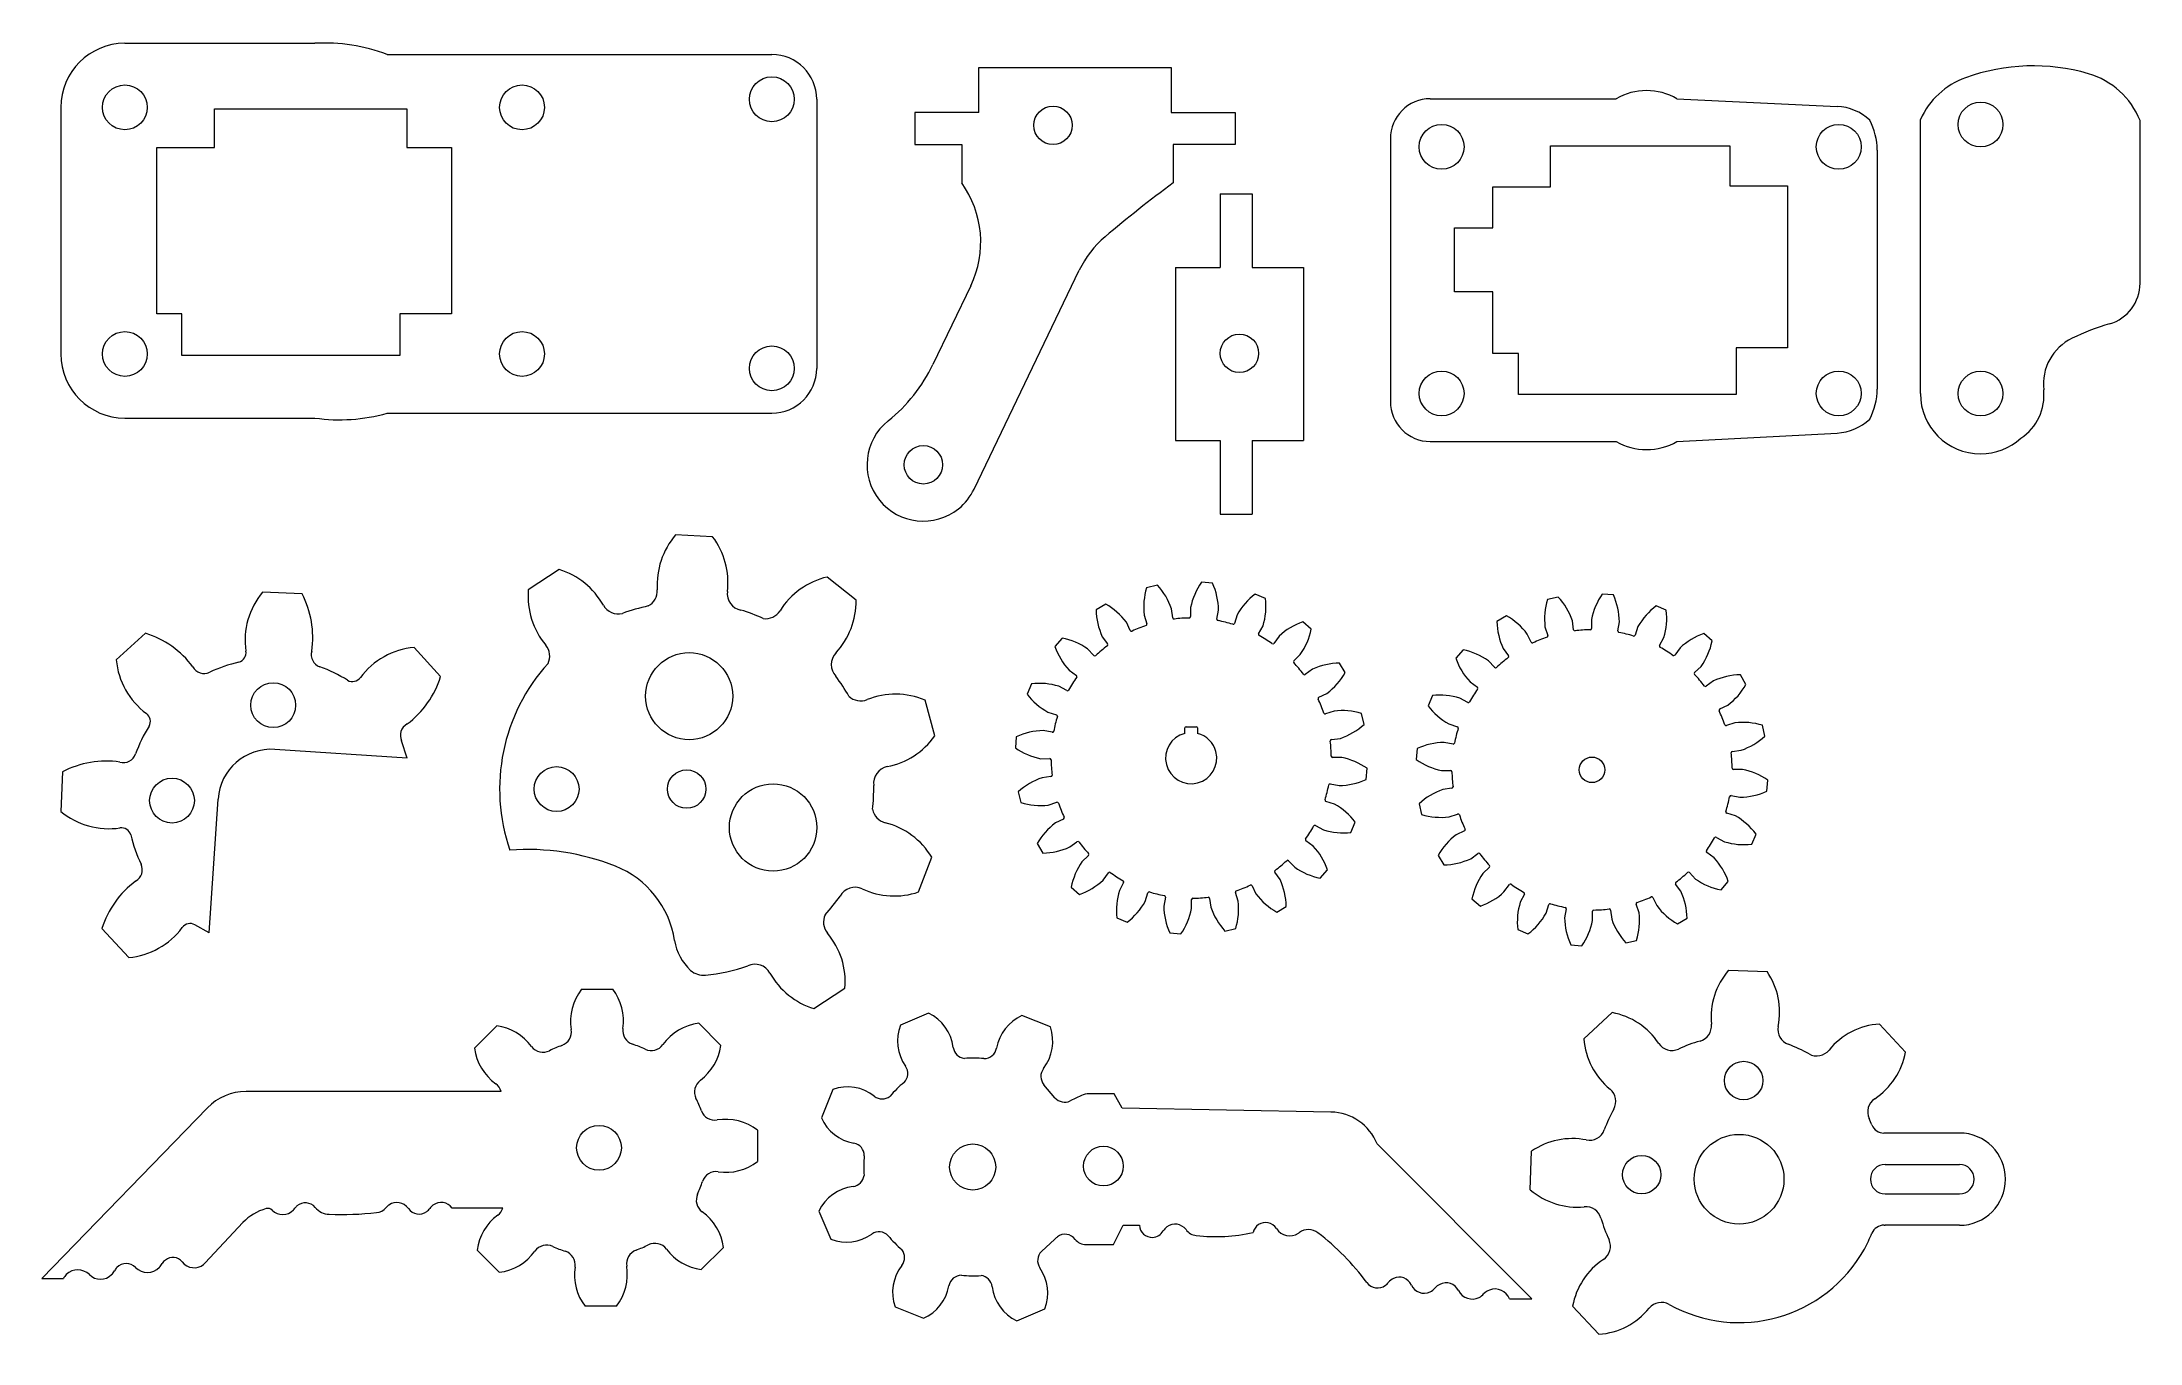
# Model space of a CAD drawing. Header units: inches. Extents: x 0.3 to 16.7, y 13.5 to 23.6.
import ezdxf

# ---------------------------------------------------------------- set-up
doc = ezdxf.new("R2010")
doc.units = ezdxf.units.IN
doc.header["$MEASUREMENT"] = 0
doc.layers.add('Layer 1', color=7, linetype='Continuous', lineweight=0)

# ---------------------------------------------------------------- blocks, each defined once
blk = doc.blocks.new('Block_1')
at = {"layer": 'Layer 1', "color": 1, "lineweight": 0, "true_color": 0xff0000}
for p, q in [((9.483, 22.46), (9.483, 21.885)), ((9.733, 22.46), (9.733, 21.885)), ((9.133, 21.885), (9.133, 20.535)), ((9.133, 21.885), (9.483, 21.885)), ((9.733, 21.885), (10.133, 21.885)), ((10.133, 21.885), (10.133, 20.535)), ((9.133, 20.535), (9.483, 20.535)), ((9.483, 20.535), (9.483, 19.96)), ((9.733, 20.535), (10.133, 20.535)), ((9.733, 20.535), (9.733, 19.96)), ((9.483, 19.96), (9.733, 19.96))]:
    blk.add_line(p, q, dxfattribs=at)
blk.add_circle((9.633, 21.215), 0.15, dxfattribs=at)
blk = doc.blocks.new('Block_0')
at = {"layer": 'Layer 1', "color": 1, "lineweight": 0, "true_color": 0xff0000}
blk.add_line((9.483, 22.46), (9.733, 22.46), dxfattribs=at)
at = {"layer": 'Layer 1'}
blk.add_blockref('Block_1', (0, 0), dxfattribs=at)
blk = doc.blocks.new('Block_2')
at = {"layer": 'Layer 1', "color": 1, "lineweight": 0, "true_color": 0xff0000}
for p, q in [((11.123, 23.202), (12.573, 23.202)), ((13.048, 23.202), (14.298, 23.143)), ((10.811, 22.89), (10.811, 20.84)), ((12.061, 22.835), (13.461, 22.835)), ((12.061, 22.515), (12.061, 22.835)), ((13.461, 22.835), (13.461, 22.522)), ((14.611, 22.802), (14.611, 20.936)), ((11.611, 22.515), (12.061, 22.515)), ((11.611, 22.195), (11.611, 22.515)), ((13.461, 22.522), (13.911, 22.522)), ((13.911, 22.522), (13.911, 21.257)), ((11.311, 22.195), (11.611, 22.195)), ((11.311, 21.695), (11.311, 22.195)), ((11.611, 21.695), (11.311, 21.695)), ((11.611, 21.215), (11.611, 21.695)), ((11.811, 21.215), (11.611, 21.215)), ((11.811, 20.895), (11.811, 21.215)), ((13.911, 21.257), (13.511, 21.257)), ((13.511, 21.257), (13.511, 20.895)), ((13.511, 20.895), (11.811, 20.895)), ((11.123, 20.527), (12.573, 20.527)), ((13.048, 20.527), (14.298, 20.593))]:
    blk.add_line(p, q, dxfattribs=at)
for centre in [(11.211, 22.827), (14.311, 22.827), (11.211, 20.902), (14.311, 20.902)]:
    blk.add_circle(centre, 0.175, dxfattribs=at)
for points in [[(13.048, 23.202), (12.901, 23.287), (12.72, 23.287), (12.573, 23.202)], [(11.123, 23.202), (10.951, 23.202), (10.811, 23.062), (10.811, 22.89)], [(14.553, 23.035), (14.483, 23.1), (14.393, 23.138), (14.298, 23.143)], [(14.611, 22.802), (14.611, 22.883), (14.591, 22.963), (14.553, 23.035)], [(10.811, 20.84), (10.811, 20.667), (10.951, 20.527), (11.123, 20.527)], [(14.553, 20.702), (14.591, 20.774), (14.611, 20.855), (14.611, 20.936)], [(14.298, 20.593), (14.393, 20.598), (14.484, 20.637), (14.553, 20.702)], [(12.573, 20.527), (12.72, 20.442), (12.901, 20.442), (13.048, 20.527)]]:
    blk.add_open_spline(points, degree=3, dxfattribs=at)
blk = doc.blocks.new('Block_3')
at = {"layer": 'Layer 1', "color": 1, "lineweight": 0, "true_color": 0xff0000}
for p, q in [((7.6, 23.095), (7.6, 23.445)), ((7.6, 23.445), (9.1, 23.445)), ((9.1, 23.445), (9.1, 23.095)), ((7.1, 23.095), (7.1, 22.845)), ((7.6, 23.095), (7.1, 23.095)), ((9.1, 23.095), (9.6, 23.095)), ((9.6, 23.095), (9.6, 22.845)), ((7.1, 22.845), (7.465, 22.845)), ((7.465, 22.845), (7.465, 22.545)), ((9.6, 22.845), (9.115, 22.845)), ((9.115, 22.845), (9.115, 22.545)), ((7.562, 20.155), (8.383, 21.865)), ((7.536, 21.743), (7.241, 21.129))]:
    blk.add_line(p, q, dxfattribs=at)
for centre in [(8.178, 22.995), (7.166, 20.345)]:
    blk.add_circle(centre, 0.15, dxfattribs=at)
for points in [[(7.536, 21.743), (7.661, 22.003), (7.634, 22.311), (7.465, 22.545)], [(9.115, 22.545), (8.934, 22.411), (8.757, 22.27), (8.584, 22.125)], [(8.584, 22.125), (8.499, 22.053), (8.431, 21.965), (8.383, 21.865)], [(6.891, 20.688), (7.039, 20.807), (7.159, 20.958), (7.241, 21.129)]]:
    blk.add_open_spline(points, degree=3, dxfattribs=at)
blk.add_open_spline([(6.891, 20.688), (6.701, 20.536), (6.671, 20.26), (6.823, 20.07), (6.975, 19.881), (7.251, 19.851), (7.441, 20.002), (7.492, 20.044), (7.533, 20.096), (7.562, 20.155)], degree=3, knots=[0, 0, 0, 0, 1, 1, 1, 2, 2, 2, 3, 3, 3, 3], dxfattribs=at)
blk = doc.blocks.new('Block_4')
at = {"layer": 'Layer 1', "color": 1, "lineweight": 0, "true_color": 0xff0000}
for p, q in [((0.933, 23.635), (2.417, 23.635)), ((2.98, 23.548), (5.983, 23.548)), ((0.433, 23.135), (0.433, 21.21)), ((1.633, 22.823), (1.633, 23.123)), ((1.633, 23.123), (3.133, 23.123)), ((3.133, 23.123), (3.133, 22.823)), ((6.333, 23.198), (6.333, 21.098)), ((1.183, 22.823), (1.633, 22.823)), ((1.183, 21.523), (1.183, 22.823)), ((3.133, 22.823), (3.483, 22.823)), ((3.483, 22.823), (3.483, 21.523)), ((1.379, 21.523), (1.183, 21.523)), ((1.379, 21.198), (1.379, 21.523)), ((3.079, 21.523), (3.079, 21.198)), ((3.483, 21.523), (3.079, 21.523)), ((3.079, 21.198), (1.379, 21.198)), ((0.933, 20.71), (2.417, 20.71)), ((2.98, 20.748), (5.983, 20.748))]:
    blk.add_line(p, q, dxfattribs=at)
for centre in [(0.933, 23.135), (4.033, 23.135), (5.983, 23.198), (0.933, 21.21), (4.033, 21.21), (5.983, 21.098)]:
    blk.add_circle(centre, 0.175, dxfattribs=at)
for points in [[(0.933, 23.635), (0.657, 23.635), (0.433, 23.411), (0.433, 23.135)], [(2.98, 23.548), (2.801, 23.616), (2.609, 23.646), (2.417, 23.635)], [(6.333, 23.198), (6.333, 23.391), (6.176, 23.548), (5.983, 23.548)], [(0.433, 21.21), (0.433, 20.934), (0.657, 20.71), (0.933, 20.71)], [(5.983, 20.748), (6.176, 20.748), (6.333, 20.904), (6.333, 21.098)], [(2.417, 20.71), (2.605, 20.683), (2.797, 20.696), (2.98, 20.748)]]:
    blk.add_open_spline(points, degree=3, dxfattribs=at)
blk = doc.blocks.new('Block_5')
at = {"layer": 'Layer 1', "color": 1, "lineweight": 0, "true_color": 0xff0000}
for p, q in [((14.948, 20.901), (14.948, 23.041)), ((16.663, 21.762), (16.663, 23.032))]:
    blk.add_line(p, q, dxfattribs=at)
for centre in [(15.418, 23.001), (15.418, 20.901)]:
    blk.add_circle(centre, 0.175, dxfattribs=at)
for points in [[(16.26, 23.398), (15.945, 23.489), (15.609, 23.478), (15.301, 23.366)], [(15.301, 23.366), (15.144, 23.31), (15.017, 23.192), (14.948, 23.041)], [(16.663, 23.032), (16.592, 23.21), (16.443, 23.344), (16.26, 23.398)], [(16.425, 21.445), (16.566, 21.486), (16.663, 21.615), (16.663, 21.762)], [(16.133, 21.333), (15.981, 21.259), (15.892, 21.098), (15.911, 20.93)], [(16.425, 21.445), (16.325, 21.416), (16.227, 21.378), (16.133, 21.333)], [(15.733, 20.553), (15.858, 20.635), (15.927, 20.781), (15.911, 20.93)]]:
    blk.add_open_spline(points, degree=3, dxfattribs=at)
blk.add_open_spline([(14.948, 20.901), (14.948, 20.641), (15.158, 20.431), (15.418, 20.431), (15.534, 20.431), (15.647, 20.474), (15.733, 20.553)], degree=3, knots=[0, 0, 0, 0, 1, 1, 1, 2, 2, 2, 2], dxfattribs=at)
blk = doc.blocks.new('Block_6')
at = {"layer": 'Layer 1', "color": 1, "lineweight": 0, "true_color": 0xff0000}
for p, q in [((5.521, 19.784), (5.232, 19.798)), ((4.324, 19.527), (4.082, 19.369)), ((6.641, 19.289), (6.415, 19.469)), ((7.255, 18.229), (7.179, 18.508)), ((7.129, 17.011), (7.232, 17.282)), ((6.312, 16.1), (6.554, 16.259))]:
    blk.add_line(p, q, dxfattribs=at)
for centre, radius in [((5.338, 18.539), 0.34), ((4.303, 17.814), 0.175), ((5.318, 17.814), 0.15), ((5.993, 17.514), 0.341)]:
    blk.add_circle(centre, radius, dxfattribs=at)
for points in [[(5.232, 19.798), (5.13, 19.679), (5.079, 19.525), (5.089, 19.369)], [(5.636, 19.357), (5.654, 19.509), (5.613, 19.662), (5.521, 19.784)], [(4.668, 19.249), (4.593, 19.382), (4.47, 19.482), (4.324, 19.527)], [(4.082, 19.369), (4.069, 19.213), (4.118, 19.058), (4.219, 18.937)], [(5.019, 19.243), (5.065, 19.268), (5.093, 19.317), (5.089, 19.369)], [(5.636, 19.357), (5.627, 19.288), (5.674, 19.224), (5.742, 19.211)], [(6.415, 19.469), (6.263, 19.434), (6.13, 19.339), (6.047, 19.206)], [(4.668, 19.249), (4.697, 19.196), (4.758, 19.17), (4.817, 19.185)], [(5.019, 19.243), (4.951, 19.228), (4.883, 19.209), (4.817, 19.185)], [(5.916, 19.145), (5.86, 19.171), (5.801, 19.193), (5.742, 19.211)], [(5.916, 19.145), (5.968, 19.138), (6.019, 19.162), (6.047, 19.206)], [(6.482, 18.876), (6.586, 18.988), (6.643, 19.136), (6.641, 19.289)], [(4.236, 18.794), (4.259, 18.841), (4.252, 18.897), (4.219, 18.937)], [(6.482, 18.876), (6.435, 18.825), (6.435, 18.746), (6.482, 18.695)], [(4.236, 18.794), (3.879, 18.4), (3.764, 17.841), (3.938, 17.338)], [(6.585, 18.539), (6.554, 18.593), (6.52, 18.645), (6.482, 18.695)], [(6.585, 18.539), (6.623, 18.503), (6.678, 18.493), (6.727, 18.512)], [(7.179, 18.508), (7.034, 18.569), (6.872, 18.57), (6.727, 18.512)], [(6.884, 17.989), (7.034, 18.018), (7.167, 18.104), (7.255, 18.229)], [(6.884, 17.989), (6.816, 17.975), (6.77, 17.911), (6.778, 17.842)], [(6.77, 17.656), (6.776, 17.718), (6.779, 17.78), (6.778, 17.842)], [(6.77, 17.656), (6.779, 17.605), (6.817, 17.564), (6.868, 17.551)], [(7.232, 17.282), (7.151, 17.416), (7.02, 17.513), (6.868, 17.551)], [(4.762, 17.212), (4.5, 17.315), (4.219, 17.358), (3.938, 17.338)], [(5.224, 16.632), (5.185, 16.894), (5.008, 17.115), (4.762, 17.212)], [(6.688, 17.035), (6.625, 17.064), (6.55, 17.04), (6.516, 16.979)], [(6.688, 17.035), (6.827, 16.971), (6.985, 16.962), (7.129, 17.011)], [(6.4, 16.833), (6.442, 16.879), (6.48, 16.928), (6.516, 16.979)], [(6.4, 16.833), (6.377, 16.786), (6.384, 16.73), (6.417, 16.69)], [(5.224, 16.632), (5.238, 16.543), (5.282, 16.46), (5.349, 16.399)], [(6.554, 16.259), (6.567, 16.415), (6.518, 16.57), (6.417, 16.69)], [(5.349, 16.399), (5.381, 16.371), (5.423, 16.357), (5.465, 16.361)], [(5.465, 16.361), (5.578, 16.373), (5.689, 16.397), (5.796, 16.434)], [(5.968, 16.378), (5.935, 16.439), (5.86, 16.464), (5.796, 16.434)], [(5.968, 16.378), (6.043, 16.245), (6.166, 16.145), (6.312, 16.1)]]:
    blk.add_open_spline(points, degree=3, dxfattribs=at)
blk = doc.blocks.new('Block_7')
at = {"layer": 'Layer 1', "color": 1, "lineweight": 0, "true_color": 0xff0000}
for p, q in [((7.207, 16.065), (6.987, 15.971)), ((8.157, 15.957), (7.935, 16.046)), ((6.458, 15.47), (6.37, 15.248)), ((8.193, 15.405), (8.107, 15.506)), ((8.4, 15.422), (8.312, 15.38)), ((8.655, 15.435), (8.459, 15.435)), ((8.717, 15.323), (8.655, 15.435)), ((10.347, 15.293), (8.717, 15.323)), ((11.916, 13.834), (10.708, 15.044)), ((6.35, 14.52), (6.444, 14.3)), ((8.087, 14.204), (8.193, 14.3)), ((8.435, 14.258), (8.649, 14.258)), ((8.649, 14.258), (8.726, 14.41)), ((8.726, 14.41), (8.852, 14.41)), ((6.945, 13.772), (7.167, 13.683)), ((7.895, 13.663), (8.115, 13.758)), ((11.741, 13.834), (11.916, 13.834))]:
    blk.add_line(p, q, dxfattribs=at)
for centre, radius in [((7.551, 14.864), 0.18), ((8.571, 14.871), 0.155)]:
    blk.add_circle(centre, radius, dxfattribs=at)
for points in [[(7.399, 15.798), (7.384, 15.914), (7.312, 16.015), (7.207, 16.065)], [(6.987, 15.971), (6.947, 15.865), (6.961, 15.745), (7.026, 15.652)], [(7.935, 16.046), (7.831, 15.999), (7.757, 15.904), (7.737, 15.792)], [(8.104, 15.632), (8.175, 15.725), (8.195, 15.847), (8.157, 15.957)], [(7.399, 15.798), (7.405, 15.753), (7.44, 15.718), (7.486, 15.712)], [(7.639, 15.71), (7.687, 15.71), (7.729, 15.745), (7.737, 15.792)], [(7.015, 15.524), (7.049, 15.558), (7.054, 15.612), (7.026, 15.652)], [(7.639, 15.71), (7.588, 15.715), (7.537, 15.716), (7.486, 15.712)], [(8.104, 15.632), (8.075, 15.595), (8.076, 15.542), (8.107, 15.506)], [(6.783, 15.417), (6.691, 15.489), (6.569, 15.509), (6.458, 15.47)], [(6.783, 15.417), (6.819, 15.389), (6.869, 15.389), (6.906, 15.417)], [(7.015, 15.524), (6.975, 15.492), (6.939, 15.456), (6.906, 15.417)], [(8.193, 15.405), (8.222, 15.371), (8.271, 15.36), (8.312, 15.38)], [(8.459, 15.435), (8.439, 15.435), (8.418, 15.43), (8.4, 15.422)], [(6.37, 15.248), (6.416, 15.144), (6.511, 15.07), (6.623, 15.05)], [(10.708, 15.044), (10.649, 15.192), (10.507, 15.29), (10.347, 15.293)], [(6.705, 14.952), (6.705, 15), (6.671, 15.042), (6.623, 15.05)], [(6.705, 14.952), (6.7, 14.901), (6.7, 14.85), (6.703, 14.799)], [(6.617, 14.712), (6.662, 14.718), (6.698, 14.754), (6.703, 14.799)], [(6.617, 14.712), (6.501, 14.698), (6.401, 14.625), (6.35, 14.52)], [(6.444, 14.3), (6.551, 14.26), (6.67, 14.275), (6.763, 14.34)], [(6.891, 14.328), (6.857, 14.363), (6.803, 14.368), (6.763, 14.34)], [(6.891, 14.328), (6.923, 14.289), (6.959, 14.252), (6.998, 14.219)], [(8.351, 14.299), (8.371, 14.273), (8.402, 14.258), (8.435, 14.258)], [(9.216, 14.375), (9.235, 14.349), (9.264, 14.332), (9.296, 14.329)], [(9.296, 14.329), (9.444, 14.313), (9.594, 14.321), (9.739, 14.352)], [(10.246, 14.351), (10.203, 14.384), (10.144, 14.384), (10.101, 14.352)], [(10.627, 13.962), (10.518, 14.109), (10.39, 14.239), (10.246, 14.351)], [(6.998, 14.096), (6.926, 14.004), (6.907, 13.882), (6.945, 13.772)], [(6.998, 14.096), (7.026, 14.132), (7.026, 14.183), (6.998, 14.219)], [(8.087, 14.204), (8.053, 14.17), (8.048, 14.116), (8.075, 14.077)], [(7.167, 13.683), (7.271, 13.73), (7.345, 13.825), (7.365, 13.936)], [(7.463, 14.019), (7.415, 14.019), (7.373, 13.984), (7.365, 13.936)], [(7.463, 14.019), (7.514, 14.014), (7.565, 14.013), (7.616, 14.017)], [(7.703, 13.93), (7.697, 13.975), (7.661, 14.011), (7.616, 14.017)], [(7.703, 13.93), (7.718, 13.814), (7.79, 13.714), (7.895, 13.663)], [(8.115, 13.758), (8.155, 13.864), (8.14, 13.983), (8.075, 14.077)]]:
    blk.add_open_spline(points, degree=3, dxfattribs=at)
for points in [[(9.216, 14.375), (9.181, 14.422), (9.114, 14.432), (9.067, 14.397), (9.055, 14.388), (9.046, 14.377), (9.038, 14.365)], [(9.921, 14.384), (9.891, 14.431), (9.829, 14.444), (9.782, 14.414), (9.76, 14.4), (9.745, 14.378), (9.739, 14.352)], [(8.351, 14.299), (8.318, 14.343), (8.256, 14.352), (8.212, 14.319), (8.205, 14.314), (8.198, 14.307), (8.193, 14.3)], [(8.852, 14.41), (8.854, 14.355), (8.901, 14.312), (8.956, 14.315), (8.99, 14.317), (9.021, 14.335), (9.038, 14.365)], [(9.921, 14.384), (9.958, 14.326), (10.035, 14.31), (10.093, 14.347), (10.096, 14.348), (10.098, 14.35), (10.101, 14.352)], [(10.627, 13.962), (10.662, 13.916), (10.727, 13.906), (10.774, 13.941), (10.782, 13.947), (10.789, 13.954), (10.795, 13.962)], [(10.975, 13.943), (10.951, 13.996), (10.888, 14.019), (10.836, 13.995), (10.82, 13.988), (10.806, 13.976), (10.795, 13.962)], [(10.975, 13.943), (11, 13.888), (11.066, 13.864), (11.121, 13.889), (11.136, 13.896), (11.149, 13.907), (11.16, 13.92)], [(11.343, 13.899), (11.316, 13.954), (11.25, 13.975), (11.196, 13.948), (11.182, 13.941), (11.17, 13.932), (11.16, 13.92)], [(11.741, 13.834), (11.717, 13.896), (11.648, 13.928), (11.586, 13.904), (11.568, 13.898), (11.552, 13.887), (11.539, 13.873)], [(11.343, 13.899), (11.373, 13.84), (11.445, 13.816), (11.505, 13.846), (11.518, 13.853), (11.53, 13.862), (11.539, 13.873)]]:
    blk.add_open_spline(points, degree=3, knots=[0, 0, 0, 0, 1, 1, 1, 2, 2, 2, 2], dxfattribs=at)
blk = doc.blocks.new('Block_8')
at = {"layer": 'Layer 1', "color": 1, "lineweight": 0, "true_color": 0xff0000}
for p, q in [((4.497, 16.251), (4.742, 16.251)), ((3.662, 15.792), (3.836, 15.966)), ((5.412, 15.986), (5.585, 15.812)), ((3.87, 15.454), (1.879, 15.454)), ((1.577, 15.326), (0.286, 13.994)), ((5.871, 15.151), (5.871, 14.906)), ((1.855, 14.43), (1.561, 14.116)), ((3.883, 14.544), (3.488, 14.544)), ((3.856, 14.042), (3.682, 14.216)), ((5.606, 14.236), (5.432, 14.063)), ((0.286, 13.994), (0.453, 13.994)), ((4.771, 13.777), (4.525, 13.777))]:
    blk.add_line(p, q, dxfattribs=at)
blk.add_circle((4.634, 15.014), 0.175, dxfattribs=at)
for points in [[(4.497, 16.251), (4.428, 16.162), (4.399, 16.048), (4.417, 15.937)], [(4.821, 15.946), (4.837, 16.054), (4.808, 16.164), (4.742, 16.251)], [(4.107, 15.805), (4.042, 15.893), (3.944, 15.951), (3.836, 15.966)], [(4.345, 15.813), (4.395, 15.832), (4.426, 15.884), (4.417, 15.937)], [(4.821, 15.946), (4.813, 15.891), (4.845, 15.839), (4.897, 15.822)], [(5.412, 15.986), (5.3, 15.971), (5.199, 15.911), (5.133, 15.82)], [(3.662, 15.792), (3.677, 15.68), (3.737, 15.58), (3.828, 15.514)], [(4.107, 15.805), (4.14, 15.761), (4.2, 15.747), (4.248, 15.772)], [(4.345, 15.813), (4.312, 15.801), (4.28, 15.788), (4.248, 15.772)], [(4.995, 15.784), (4.963, 15.799), (4.93, 15.811), (4.897, 15.822)], [(4.995, 15.784), (5.043, 15.761), (5.102, 15.776), (5.133, 15.82)], [(5.425, 15.541), (5.512, 15.606), (5.57, 15.704), (5.585, 15.812)], [(1.879, 15.454), (1.765, 15.454), (1.656, 15.408), (1.577, 15.326)], [(3.87, 15.454), (3.863, 15.478), (3.848, 15.499), (3.828, 15.514)], [(5.425, 15.541), (5.381, 15.508), (5.367, 15.448), (5.391, 15.399)], [(5.433, 15.303), (5.421, 15.336), (5.407, 15.368), (5.391, 15.399)], [(5.433, 15.303), (5.452, 15.252), (5.503, 15.222), (5.557, 15.231)], [(5.871, 15.151), (5.782, 15.22), (5.668, 15.249), (5.557, 15.231)], [(5.565, 14.827), (5.674, 14.811), (5.784, 14.84), (5.871, 14.906)], [(5.404, 14.653), (5.418, 14.685), (5.431, 14.718), (5.442, 14.751)], [(5.565, 14.827), (5.511, 14.835), (5.459, 14.803), (5.442, 14.751)], [(5.404, 14.653), (5.381, 14.604), (5.396, 14.546), (5.44, 14.515)], [(2.035, 14.539), (1.966, 14.52), (1.904, 14.482), (1.855, 14.43)], [(2.083, 14.527), (2.071, 14.539), (2.052, 14.544), (2.035, 14.539)], [(2.419, 14.548), (2.446, 14.516), (2.486, 14.497), (2.528, 14.495)], [(2.528, 14.495), (2.651, 14.491), (2.775, 14.495), (2.898, 14.508)], [(2.898, 14.508), (2.927, 14.511), (2.954, 14.525), (2.973, 14.548)], [(3.843, 14.488), (3.755, 14.422), (3.697, 14.324), (3.682, 14.216)], [(3.843, 14.488), (3.862, 14.502), (3.876, 14.521), (3.883, 14.544)], [(5.606, 14.236), (5.591, 14.348), (5.531, 14.449), (5.44, 14.515)], [(4.273, 14.244), (4.224, 14.267), (4.166, 14.252), (4.134, 14.208)], [(4.923, 14.215), (4.956, 14.227), (4.988, 14.241), (5.019, 14.256)], [(5.16, 14.223), (5.128, 14.267), (5.068, 14.281), (5.019, 14.256)], [(3.856, 14.042), (3.968, 14.057), (4.068, 14.117), (4.134, 14.208)], [(4.273, 14.244), (4.305, 14.23), (4.337, 14.217), (4.371, 14.206)], [(4.447, 14.083), (4.455, 14.137), (4.423, 14.189), (4.371, 14.206)], [(4.771, 13.777), (4.84, 13.866), (4.868, 13.98), (4.85, 14.091)], [(4.923, 14.215), (4.872, 14.196), (4.842, 14.144), (4.85, 14.091)], [(5.16, 14.223), (5.226, 14.135), (5.324, 14.078), (5.432, 14.063)], [(4.447, 14.083), (4.431, 13.974), (4.459, 13.864), (4.525, 13.777)]]:
    blk.add_open_spline(points, degree=3, dxfattribs=at)
for points in [[(2.419, 14.548), (2.383, 14.591), (2.319, 14.596), (2.276, 14.56), (2.27, 14.554), (2.264, 14.548), (2.26, 14.542)], [(3.146, 14.54), (3.111, 14.59), (3.043, 14.602), (2.994, 14.567), (2.986, 14.561), (2.979, 14.555), (2.973, 14.548)], [(3.488, 14.544), (3.453, 14.591), (3.386, 14.601), (3.338, 14.566), (3.329, 14.559), (3.321, 14.551), (3.314, 14.541)], [(2.083, 14.527), (2.129, 14.481), (2.204, 14.482), (2.249, 14.529), (2.253, 14.533), (2.256, 14.537), (2.26, 14.542)], [(3.146, 14.54), (3.178, 14.494), (3.242, 14.483), (3.289, 14.516), (3.299, 14.523), (3.307, 14.531), (3.314, 14.541)], [(1.016, 14.08), (0.976, 14.12), (0.911, 14.12), (0.871, 14.08), (0.864, 14.072), (0.857, 14.064), (0.853, 14.054)], [(1.016, 14.08), (1.068, 14.029), (1.151, 14.029), (1.203, 14.081), (1.211, 14.089), (1.219, 14.099), (1.225, 14.11)], [(1.38, 14.123), (1.348, 14.164), (1.289, 14.171), (1.249, 14.138), (1.239, 14.131), (1.231, 14.121), (1.225, 14.11)], [(1.38, 14.123), (1.421, 14.071), (1.497, 14.063), (1.548, 14.104), (1.553, 14.107), (1.557, 14.112), (1.561, 14.116)], [(0.656, 14.024), (0.606, 14.074), (0.526, 14.074), (0.476, 14.025), (0.467, 14.016), (0.459, 14.005), (0.453, 13.994)], [(0.656, 14.024), (0.704, 13.976), (0.782, 13.976), (0.83, 14.024), (0.839, 14.033), (0.847, 14.043), (0.853, 14.054)]]:
    blk.add_open_spline(points, degree=3, knots=[0, 0, 0, 0, 1, 1, 1, 2, 2, 2, 2], dxfattribs=at)
blk = doc.blocks.new('Block_9')
at = {"layer": 'Layer 1', "color": 1, "lineweight": 0, "true_color": 0xff0000}
for p, q in [((2.316, 19.339), (2.008, 19.352)), ((1.094, 19.031), (0.866, 18.822)), ((3.398, 18.692), (3.19, 18.919)), ((3.136, 18.056), (3.093, 18.19)), ((3.136, 18.056), (2.104, 18.124)), ((0.447, 17.949), (0.433, 17.64)), ((1.592, 16.693), (1.661, 17.736)), ((0.754, 16.726), (0.963, 16.499)), ((1.592, 16.693), (1.48, 16.755))]:
    blk.add_line(p, q, dxfattribs=at)
for centre in [(2.091, 18.469), (1.301, 17.724)]:
    blk.add_circle(centre, 0.175, dxfattribs=at)
for points in [[(2.008, 19.352), (1.901, 19.224), (1.854, 19.056), (1.878, 18.891)], [(2.392, 18.891), (2.414, 19.045), (2.388, 19.201), (2.316, 19.339)], [(1.464, 18.768), (1.371, 18.893), (1.241, 18.984), (1.094, 19.031)], [(1.823, 18.805), (1.86, 18.816), (1.884, 18.852), (1.878, 18.891)], [(2.392, 18.891), (2.377, 18.84), (2.405, 18.786), (2.455, 18.768)], [(3.19, 18.919), (3.023, 18.904), (2.872, 18.819), (2.772, 18.685)], [(0.866, 18.822), (0.881, 18.656), (0.967, 18.504), (1.101, 18.404)], [(1.464, 18.768), (1.489, 18.722), (1.547, 18.703), (1.595, 18.726)], [(1.823, 18.805), (1.744, 18.787), (1.668, 18.76), (1.595, 18.726)], [(2.672, 18.663), (2.604, 18.706), (2.531, 18.741), (2.455, 18.768)], [(2.672, 18.663), (2.706, 18.644), (2.749, 18.654), (2.772, 18.685)], [(3.136, 18.322), (3.26, 18.414), (3.352, 18.544), (3.398, 18.692)], [(1.122, 18.305), (1.141, 18.339), (1.132, 18.381), (1.101, 18.404)], [(1.122, 18.305), (1.079, 18.237), (1.044, 18.164), (1.017, 18.088)], [(3.136, 18.322), (3.089, 18.296), (3.07, 18.238), (3.093, 18.19)], [(0.894, 18.025), (0.74, 18.047), (0.584, 18.02), (0.447, 17.949)], [(0.894, 18.025), (0.945, 18.01), (0.999, 18.037), (1.017, 18.088)], [(2.104, 18.124), (1.874, 18.139), (1.676, 17.966), (1.661, 17.736)], [(0.433, 17.64), (0.562, 17.534), (0.729, 17.487), (0.895, 17.511)], [(0.98, 17.456), (0.969, 17.493), (0.933, 17.516), (0.895, 17.511)], [(0.98, 17.456), (0.998, 17.377), (1.025, 17.301), (1.059, 17.228)], [(1.017, 17.096), (1.064, 17.122), (1.082, 17.179), (1.059, 17.228)], [(1.017, 17.096), (0.893, 17.003), (0.801, 16.874), (0.754, 16.726)], [(0.963, 16.499), (1.129, 16.514), (1.281, 16.599), (1.381, 16.733)], [(1.48, 16.755), (1.446, 16.773), (1.404, 16.764), (1.381, 16.733)]]:
    blk.add_open_spline(points, degree=3, dxfattribs=at)

msp = doc.modelspace()

# ---------------------------------------------------------------- linework, layer by layer
at = {"layer": 'Layer 1', "color": 1, "lineweight": 0, "true_color": 0xff0000}
for p, q in [((8.993, 19.405), (8.908, 19.386)), ((9.423, 19.421), (9.336, 19.428)), ((9.836, 19.302), (9.756, 19.336)), ((12.552, 19.329), (12.465, 19.336)), ((8.589, 19.258), (8.514, 19.213)), ((8.889, 19.172), (8.911, 19.105)), ((9.112, 19.15), (9.103, 19.22)), ((9.252, 19.23), (9.252, 19.16)), ((9.457, 19.141), (9.47, 19.211)), ((9.615, 19.174), (9.594, 19.107)), ((11.718, 19.166), (11.643, 19.121)), ((12.122, 19.313), (12.037, 19.294)), ((12.965, 19.21), (12.886, 19.244)), ((8.562, 19.003), (8.604, 18.947)), ((8.781, 19.052), (8.751, 19.116)), ((9.783, 19.026), (9.817, 19.088)), ((9.943, 19.008), (9.902, 18.951)), ((10.193, 19.062), (10.128, 19.119)), ((11.91, 18.96), (11.88, 19.024)), ((12.018, 19.08), (12.04, 19.013)), ((12.241, 19.058), (12.232, 19.128)), ((12.381, 19.138), (12.381, 19.068)), ((12.587, 19.049), (12.599, 19.119)), ((12.744, 19.082), (12.723, 19.015)), ((13.322, 18.97), (13.257, 19.027)), ((8.25, 18.993), (8.193, 18.927)), ((8.496, 18.857), (8.448, 18.908)), ((10.057, 18.816), (10.108, 18.864)), ((11.379, 18.901), (11.322, 18.835)), ((11.691, 18.911), (11.733, 18.855)), ((12.912, 18.934), (12.946, 18.996)), ((13.072, 18.916), (13.031, 18.859)), ((8.303, 18.743), (8.361, 18.701)), ((10.204, 18.75), (10.147, 18.708)), ((10.458, 18.723), (10.414, 18.798)), ((11.625, 18.765), (11.577, 18.816)), ((13.186, 18.724), (13.237, 18.772)), ((13.587, 18.631), (13.543, 18.706)), ((8.01, 18.636), (7.975, 18.556)), ((8.286, 18.583), (8.224, 18.616)), ((10.253, 18.531), (10.316, 18.561)), ((11.139, 18.544), (11.105, 18.464)), ((11.415, 18.491), (11.353, 18.524)), ((11.433, 18.651), (11.49, 18.609)), ((13.333, 18.658), (13.276, 18.616)), ((8.138, 18.415), (8.205, 18.393)), ((10.372, 18.423), (10.305, 18.401)), ((10.606, 18.319), (10.586, 18.404)), ((13.382, 18.439), (13.445, 18.469)), ((7.891, 18.222), (7.884, 18.136)), ((8.171, 18.257), (8.101, 18.27)), ((9.206, 18.249), (9.206, 18.291)), ((9.216, 18.301), (9.296, 18.301)), ((9.306, 18.291), (9.306, 18.249)), ((10.351, 18.2), (10.421, 18.209)), ((11.267, 18.323), (11.334, 18.301)), ((13.501, 18.331), (13.434, 18.309)), ((13.735, 18.227), (13.716, 18.312)), ((8.082, 18.051), (8.152, 18.052)), ((10.431, 18.06), (10.36, 18.06)), ((11.02, 18.13), (11.013, 18.044)), ((11.3, 18.165), (11.23, 18.178)), ((13.48, 18.108), (13.55, 18.117)), ((8.162, 17.912), (8.092, 17.902)), ((10.342, 17.854), (10.411, 17.842)), ((10.621, 17.889), (10.629, 17.976)), ((11.211, 17.959), (11.281, 17.96)), ((13.56, 17.968), (13.489, 17.968)), ((13.75, 17.797), (13.758, 17.884)), ((7.907, 17.792), (7.926, 17.708)), ((8.14, 17.689), (8.207, 17.711)), ((10.375, 17.697), (10.308, 17.718)), ((11.036, 17.7), (11.055, 17.616)), ((11.291, 17.82), (11.221, 17.81)), ((13.471, 17.763), (13.54, 17.75)), ((8.26, 17.58), (8.196, 17.55)), ((10.227, 17.529), (10.288, 17.495)), ((10.503, 17.476), (10.537, 17.555)), ((11.27, 17.597), (11.336, 17.619)), ((13.504, 17.605), (13.437, 17.626)), ((8.054, 17.388), (8.099, 17.314)), ((8.308, 17.362), (8.365, 17.403)), ((10.209, 17.369), (10.152, 17.41)), ((11.389, 17.488), (11.325, 17.458)), ((13.356, 17.437), (13.418, 17.403)), ((13.632, 17.384), (13.666, 17.463)), ((8.455, 17.296), (8.404, 17.247)), ((10.016, 17.255), (10.065, 17.204)), ((11.183, 17.296), (11.228, 17.222)), ((11.438, 17.27), (11.494, 17.311)), ((11.584, 17.204), (11.533, 17.155)), ((13.338, 17.277), (13.281, 17.318)), ((8.319, 17.049), (8.385, 16.992)), ((8.569, 17.103), (8.61, 17.16)), ((8.729, 17.085), (8.696, 17.023)), ((9.732, 17.059), (9.762, 16.996)), ((9.95, 17.108), (9.908, 17.165)), ((10.263, 17.119), (10.32, 17.184)), ((11.698, 17.011), (11.74, 17.068)), ((13.079, 17.016), (13.038, 17.073)), ((13.145, 17.163), (13.194, 17.112)), ((13.392, 17.027), (13.449, 17.092)), ((8.897, 16.937), (8.919, 17.004)), ((9.055, 16.97), (9.042, 16.901)), ((9.26, 16.881), (9.26, 16.952)), ((9.4, 16.961), (9.41, 16.891)), ((9.623, 16.94), (9.601, 17.007)), ((9.924, 16.854), (9.998, 16.898)), ((11.448, 16.957), (11.514, 16.9)), ((11.858, 16.993), (11.825, 16.931)), ((12.026, 16.845), (12.048, 16.912)), ((12.184, 16.878), (12.171, 16.809)), ((12.529, 16.869), (12.539, 16.799)), ((12.752, 16.848), (12.73, 16.915)), ((12.861, 16.967), (12.891, 16.904)), ((8.676, 16.809), (8.756, 16.775)), ((9.52, 16.706), (9.604, 16.725)), ((11.805, 16.717), (11.885, 16.683)), ((12.39, 16.789), (12.389, 16.86)), ((13.053, 16.762), (13.127, 16.806)), ((9.09, 16.691), (9.176, 16.683)), ((12.219, 16.599), (12.305, 16.591)), ((12.649, 16.614), (12.733, 16.633)), ((13.451, 16.4), (13.751, 16.389)), ((12.322, 15.864), (12.542, 16.069)), ((14.628, 15.98), (14.832, 15.761)), ((15.253, 15.129), (14.663, 15.129)), ((11.903, 14.687), (11.913, 14.987)), ((14.673, 14.884), (15.253, 14.884)), ((14.673, 14.654), (15.253, 14.654)), ((15.253, 14.409), (14.673, 14.409)), ((12.438, 13.559), (12.234, 13.778))]:
    msp.add_line(p, q, dxfattribs=at)
for centre, radius in [((12.385, 17.964), 0.1), ((13.569, 15.539), 0.15), ((13.533, 14.769), 0.35), ((12.773, 14.804), 0.15)]:
    msp.add_circle(centre, radius, dxfattribs=at)
for points in [[(8.908, 19.386), (8.887, 19.317), (8.881, 19.244), (8.889, 19.172)], [(9.103, 19.22), (9.079, 19.289), (9.042, 19.352), (8.993, 19.405)], [(9.336, 19.428), (9.295, 19.369), (9.266, 19.301), (9.252, 19.23)], [(9.47, 19.211), (9.469, 19.283), (9.453, 19.355), (9.423, 19.421)], [(9.756, 19.336), (9.699, 19.293), (9.651, 19.237), (9.615, 19.174)], [(12.465, 19.336), (12.424, 19.277), (12.395, 19.209), (12.381, 19.138)], [(12.599, 19.119), (12.598, 19.191), (12.582, 19.263), (12.552, 19.329)], [(8.514, 19.213), (8.516, 19.141), (8.532, 19.069), (8.562, 19.003)], [(8.751, 19.116), (8.707, 19.174), (8.652, 19.222), (8.589, 19.258)], [(9.817, 19.088), (9.838, 19.157), (9.845, 19.23), (9.836, 19.302)], [(11.88, 19.024), (11.836, 19.082), (11.781, 19.13), (11.718, 19.166)], [(12.037, 19.294), (12.016, 19.225), (12.01, 19.152), (12.018, 19.08)], [(12.232, 19.128), (12.208, 19.197), (12.171, 19.26), (12.122, 19.313)], [(12.886, 19.244), (12.828, 19.201), (12.78, 19.145), (12.744, 19.082)], [(12.946, 18.996), (12.967, 19.065), (12.974, 19.138), (12.965, 19.21)], [(8.781, 19.052), (8.783, 19.047), (8.789, 19.045), (8.795, 19.047)], [(8.905, 19.091), (8.867, 19.079), (8.83, 19.064), (8.795, 19.047)], [(8.905, 19.091), (8.91, 19.093), (8.913, 19.099), (8.911, 19.105)], [(9.112, 19.15), (9.113, 19.145), (9.118, 19.141), (9.124, 19.141)], [(9.242, 19.149), (9.202, 19.149), (9.163, 19.146), (9.124, 19.141)], [(9.242, 19.149), (9.248, 19.149), (9.252, 19.154), (9.252, 19.16)], [(9.457, 19.141), (9.456, 19.136), (9.46, 19.13), (9.466, 19.129)], [(9.581, 19.1), (9.543, 19.112), (9.504, 19.122), (9.466, 19.129)], [(9.581, 19.1), (9.586, 19.099), (9.592, 19.102), (9.594, 19.107)], [(9.783, 19.026), (9.78, 19.021), (9.782, 19.015), (9.787, 19.012)], [(9.887, 18.949), (9.855, 18.972), (9.822, 18.993), (9.787, 19.012)], [(10.128, 19.119), (10.059, 19.095), (9.996, 19.058), (9.943, 19.008)], [(10.108, 18.864), (10.15, 18.924), (10.179, 18.991), (10.193, 19.062)], [(11.643, 19.121), (11.645, 19.049), (11.661, 18.977), (11.691, 18.911)], [(12.034, 18.999), (11.996, 18.987), (11.96, 18.972), (11.924, 18.955)], [(12.034, 18.999), (12.039, 19.001), (12.042, 19.007), (12.04, 19.013)], [(12.241, 19.058), (12.242, 19.053), (12.247, 19.049), (12.253, 19.049)], [(12.371, 19.057), (12.331, 19.057), (12.292, 19.054), (12.253, 19.049)], [(12.371, 19.057), (12.377, 19.057), (12.381, 19.062), (12.381, 19.068)], [(12.587, 19.049), (12.585, 19.044), (12.589, 19.038), (12.595, 19.037)], [(12.71, 19.008), (12.672, 19.02), (12.634, 19.03), (12.595, 19.037)], [(12.71, 19.008), (12.715, 19.007), (12.721, 19.01), (12.723, 19.015)], [(13.257, 19.027), (13.188, 19.003), (13.126, 18.966), (13.072, 18.916)], [(8.193, 18.927), (8.217, 18.859), (8.254, 18.796), (8.303, 18.743)], [(8.448, 18.908), (8.388, 18.949), (8.321, 18.978), (8.25, 18.993)], [(8.496, 18.857), (8.5, 18.852), (8.507, 18.852), (8.511, 18.856)], [(8.602, 18.932), (8.57, 18.908), (8.54, 18.883), (8.511, 18.856)], [(8.602, 18.932), (8.606, 18.936), (8.607, 18.942), (8.604, 18.947)], [(9.887, 18.949), (9.892, 18.946), (9.899, 18.947), (9.902, 18.951)], [(11.322, 18.835), (11.346, 18.767), (11.383, 18.704), (11.433, 18.651)], [(11.577, 18.816), (11.517, 18.857), (11.45, 18.886), (11.379, 18.901)], [(11.731, 18.84), (11.699, 18.816), (11.669, 18.791), (11.64, 18.764)], [(11.731, 18.84), (11.735, 18.844), (11.736, 18.85), (11.733, 18.855)], [(11.91, 18.96), (11.912, 18.955), (11.919, 18.953), (11.924, 18.955)], [(12.912, 18.934), (12.909, 18.929), (12.911, 18.923), (12.916, 18.92)], [(13.017, 18.857), (12.984, 18.88), (12.951, 18.901), (12.916, 18.92)], [(13.017, 18.857), (13.021, 18.854), (13.028, 18.855), (13.031, 18.859)], [(13.237, 18.772), (13.279, 18.832), (13.308, 18.899), (13.322, 18.97)], [(8.363, 18.687), (8.34, 18.655), (8.319, 18.621), (8.3, 18.587)], [(8.363, 18.687), (8.366, 18.692), (8.365, 18.698), (8.361, 18.701)], [(10.057, 18.816), (10.053, 18.812), (10.053, 18.805), (10.057, 18.801)], [(10.133, 18.71), (10.109, 18.742), (10.084, 18.772), (10.057, 18.801)], [(10.133, 18.71), (10.136, 18.706), (10.142, 18.705), (10.147, 18.708)], [(10.414, 18.798), (10.341, 18.796), (10.27, 18.78), (10.204, 18.75)], [(10.316, 18.561), (10.374, 18.605), (10.423, 18.66), (10.458, 18.723)], [(11.625, 18.765), (11.629, 18.76), (11.636, 18.76), (11.64, 18.764)], [(13.186, 18.724), (13.182, 18.72), (13.182, 18.713), (13.186, 18.709)], [(13.262, 18.618), (13.238, 18.65), (13.213, 18.68), (13.186, 18.709)], [(13.543, 18.706), (13.47, 18.704), (13.399, 18.688), (13.333, 18.658)], [(7.975, 18.556), (8.019, 18.498), (8.075, 18.45), (8.138, 18.415)], [(8.224, 18.616), (8.155, 18.637), (8.082, 18.644), (8.01, 18.636)], [(8.286, 18.583), (8.291, 18.58), (8.297, 18.582), (8.3, 18.587)], [(10.253, 18.531), (10.248, 18.529), (10.245, 18.522), (10.248, 18.517)], [(10.292, 18.407), (10.279, 18.445), (10.264, 18.481), (10.248, 18.517)], [(11.353, 18.524), (11.284, 18.545), (11.211, 18.552), (11.139, 18.544)], [(11.492, 18.595), (11.469, 18.563), (11.448, 18.529), (11.429, 18.495)], [(11.492, 18.595), (11.495, 18.6), (11.494, 18.606), (11.49, 18.609)], [(13.262, 18.618), (13.265, 18.614), (13.272, 18.613), (13.276, 18.616)], [(13.445, 18.469), (13.503, 18.513), (13.552, 18.568), (13.587, 18.631)], [(8.212, 18.38), (8.2, 18.342), (8.19, 18.304), (8.183, 18.265)], [(8.212, 18.38), (8.213, 18.386), (8.21, 18.391), (8.205, 18.393)], [(10.292, 18.407), (10.294, 18.402), (10.3, 18.399), (10.305, 18.401)], [(10.586, 18.404), (10.517, 18.425), (10.444, 18.431), (10.372, 18.423)], [(11.105, 18.464), (11.148, 18.406), (11.204, 18.358), (11.267, 18.323)], [(11.415, 18.491), (11.42, 18.488), (11.426, 18.49), (11.429, 18.495)], [(13.382, 18.439), (13.377, 18.437), (13.374, 18.43), (13.377, 18.425)], [(13.421, 18.315), (13.408, 18.353), (13.394, 18.389), (13.377, 18.425)], [(8.101, 18.27), (8.029, 18.269), (7.957, 18.252), (7.891, 18.222)], [(8.171, 18.257), (8.176, 18.256), (8.182, 18.26), (8.183, 18.265)], [(9.216, 18.301), (9.211, 18.301), (9.206, 18.296), (9.206, 18.291)], [(9.306, 18.291), (9.306, 18.296), (9.302, 18.301), (9.296, 18.301)], [(10.351, 18.2), (10.345, 18.199), (10.341, 18.194), (10.342, 18.188)], [(10.35, 18.07), (10.349, 18.11), (10.347, 18.149), (10.342, 18.188)], [(10.421, 18.209), (10.489, 18.233), (10.552, 18.27), (10.606, 18.319)], [(11.341, 18.288), (11.329, 18.25), (11.319, 18.212), (11.312, 18.173)], [(11.341, 18.288), (11.342, 18.294), (11.339, 18.299), (11.334, 18.301)], [(13.421, 18.315), (13.423, 18.31), (13.429, 18.307), (13.434, 18.309)], [(13.716, 18.312), (13.646, 18.333), (13.573, 18.339), (13.501, 18.331)], [(13.55, 18.117), (13.618, 18.141), (13.681, 18.178), (13.735, 18.227)], [(7.884, 18.136), (7.943, 18.094), (8.01, 18.066), (8.082, 18.051)], [(8.163, 18.041), (8.162, 18.047), (8.158, 18.052), (8.152, 18.052)], [(8.163, 18.041), (8.163, 18.002), (8.166, 17.962), (8.171, 17.923)], [(10.35, 18.07), (10.35, 18.064), (10.355, 18.06), (10.36, 18.06)], [(10.629, 17.976), (10.569, 18.017), (10.502, 18.046), (10.431, 18.06)], [(11.013, 18.044), (11.072, 18.002), (11.14, 17.974), (11.211, 17.959)], [(11.23, 18.178), (11.158, 18.177), (11.086, 18.16), (11.02, 18.13)], [(11.3, 18.165), (11.305, 18.164), (11.311, 18.168), (11.312, 18.173)], [(13.48, 18.108), (13.474, 18.107), (13.47, 18.102), (13.471, 18.096)], [(13.479, 17.978), (13.478, 18.018), (13.476, 18.057), (13.471, 18.096)], [(8.092, 17.902), (8.023, 17.879), (7.96, 17.841), (7.907, 17.792)], [(8.162, 17.912), (8.167, 17.912), (8.171, 17.918), (8.171, 17.923)], [(10.342, 17.854), (10.336, 17.856), (10.331, 17.852), (10.33, 17.846)], [(10.411, 17.842), (10.484, 17.843), (10.555, 17.859), (10.621, 17.889)], [(11.292, 17.949), (11.292, 17.955), (11.287, 17.96), (11.281, 17.96)], [(11.292, 17.949), (11.292, 17.91), (11.295, 17.87), (11.3, 17.831)], [(13.479, 17.978), (13.479, 17.972), (13.484, 17.968), (13.489, 17.968)], [(13.758, 17.884), (13.698, 17.925), (13.631, 17.954), (13.56, 17.968)], [(7.926, 17.708), (7.995, 17.687), (8.068, 17.68), (8.14, 17.689)], [(8.22, 17.704), (8.219, 17.71), (8.213, 17.712), (8.207, 17.711)], [(8.22, 17.704), (8.233, 17.667), (8.248, 17.63), (8.265, 17.594)], [(10.301, 17.731), (10.299, 17.726), (10.302, 17.72), (10.308, 17.718)], [(10.301, 17.731), (10.312, 17.769), (10.322, 17.807), (10.33, 17.846)], [(10.537, 17.555), (10.493, 17.613), (10.438, 17.661), (10.375, 17.697)], [(11.221, 17.81), (11.152, 17.787), (11.089, 17.749), (11.036, 17.7)], [(11.291, 17.82), (11.296, 17.82), (11.3, 17.826), (11.3, 17.831)], [(13.43, 17.639), (13.442, 17.677), (13.451, 17.715), (13.459, 17.754)], [(13.471, 17.763), (13.465, 17.764), (13.46, 17.76), (13.459, 17.754)], [(13.54, 17.75), (13.613, 17.751), (13.684, 17.767), (13.75, 17.797)], [(8.196, 17.55), (8.138, 17.506), (8.09, 17.451), (8.054, 17.388)], [(8.26, 17.58), (8.265, 17.583), (8.267, 17.589), (8.265, 17.594)], [(10.149, 17.424), (10.172, 17.457), (10.193, 17.49), (10.212, 17.525)], [(10.227, 17.529), (10.221, 17.532), (10.215, 17.53), (10.212, 17.525)], [(11.055, 17.616), (11.124, 17.595), (11.197, 17.588), (11.27, 17.597)], [(11.35, 17.612), (11.348, 17.618), (11.342, 17.62), (11.336, 17.619)], [(11.35, 17.612), (11.362, 17.575), (11.377, 17.538), (11.394, 17.502)], [(13.43, 17.639), (13.428, 17.634), (13.431, 17.628), (13.437, 17.626)], [(13.666, 17.463), (13.622, 17.521), (13.567, 17.569), (13.504, 17.605)], [(8.099, 17.314), (8.171, 17.315), (8.243, 17.332), (8.308, 17.362)], [(8.38, 17.401), (8.376, 17.406), (8.37, 17.407), (8.365, 17.403)], [(8.38, 17.401), (8.403, 17.37), (8.429, 17.339), (8.456, 17.31)], [(10.149, 17.424), (10.146, 17.42), (10.147, 17.413), (10.152, 17.41)], [(10.32, 17.184), (10.296, 17.253), (10.258, 17.315), (10.209, 17.369)], [(10.288, 17.495), (10.358, 17.474), (10.431, 17.467), (10.503, 17.476)], [(11.325, 17.458), (11.267, 17.414), (11.219, 17.359), (11.183, 17.296)], [(11.389, 17.488), (11.394, 17.491), (11.396, 17.497), (11.394, 17.502)], [(13.278, 17.332), (13.301, 17.365), (13.322, 17.398), (13.342, 17.433)], [(13.356, 17.437), (13.351, 17.44), (13.344, 17.438), (13.342, 17.433)], [(13.418, 17.403), (13.487, 17.382), (13.56, 17.375), (13.632, 17.384)], [(8.404, 17.247), (8.363, 17.188), (8.334, 17.12), (8.319, 17.049)], [(8.455, 17.296), (8.459, 17.3), (8.46, 17.306), (8.456, 17.31)], [(9.911, 17.179), (9.942, 17.203), (9.973, 17.228), (10.002, 17.255)], [(10.016, 17.255), (10.012, 17.259), (10.006, 17.259), (10.002, 17.255)], [(10.065, 17.204), (10.124, 17.162), (10.191, 17.133), (10.263, 17.119)], [(11.228, 17.222), (11.3, 17.223), (11.372, 17.24), (11.438, 17.27)], [(11.509, 17.309), (11.505, 17.314), (11.499, 17.315), (11.494, 17.311)], [(11.509, 17.309), (11.533, 17.278), (11.558, 17.247), (11.585, 17.218)], [(11.584, 17.204), (11.589, 17.208), (11.589, 17.214), (11.585, 17.218)], [(13.278, 17.332), (13.275, 17.328), (13.276, 17.321), (13.281, 17.318)], [(13.449, 17.092), (13.425, 17.161), (13.387, 17.223), (13.338, 17.277)], [(8.385, 16.992), (8.453, 17.016), (8.516, 17.054), (8.569, 17.103)], [(8.625, 17.163), (8.62, 17.166), (8.614, 17.165), (8.61, 17.16)], [(8.625, 17.163), (8.657, 17.14), (8.691, 17.119), (8.725, 17.099)], [(8.729, 17.085), (8.732, 17.09), (8.73, 17.097), (8.725, 17.099)], [(9.608, 17.02), (9.645, 17.033), (9.682, 17.047), (9.718, 17.064)], [(9.732, 17.059), (9.729, 17.064), (9.723, 17.067), (9.718, 17.064)], [(9.911, 17.179), (9.906, 17.176), (9.905, 17.169), (9.908, 17.165)], [(9.998, 16.898), (9.997, 16.971), (9.98, 17.042), (9.95, 17.108)], [(11.533, 17.155), (11.492, 17.096), (11.463, 17.028), (11.448, 16.957)], [(11.754, 17.071), (11.749, 17.074), (11.743, 17.073), (11.74, 17.068)], [(11.754, 17.071), (11.786, 17.048), (11.82, 17.027), (11.854, 17.007)], [(13.04, 17.087), (13.035, 17.084), (13.034, 17.077), (13.038, 17.073)], [(13.04, 17.087), (13.071, 17.111), (13.102, 17.136), (13.131, 17.163)], [(13.145, 17.163), (13.141, 17.167), (13.135, 17.167), (13.131, 17.163)], [(13.194, 17.112), (13.253, 17.07), (13.321, 17.041), (13.392, 17.027)], [(8.696, 17.023), (8.675, 16.954), (8.668, 16.881), (8.676, 16.809)], [(8.756, 16.775), (8.814, 16.819), (8.862, 16.874), (8.897, 16.937)], [(8.932, 17.011), (8.926, 17.013), (8.921, 17.01), (8.919, 17.004)], [(8.932, 17.011), (8.97, 16.999), (9.008, 16.99), (9.047, 16.982)], [(9.042, 16.901), (9.043, 16.828), (9.06, 16.757), (9.09, 16.691)], [(9.055, 16.97), (9.056, 16.976), (9.052, 16.981), (9.047, 16.982)], [(9.176, 16.683), (9.218, 16.743), (9.246, 16.81), (9.26, 16.881)], [(9.27, 16.962), (9.265, 16.962), (9.26, 16.957), (9.26, 16.952)], [(9.27, 16.962), (9.31, 16.963), (9.349, 16.965), (9.389, 16.97)], [(9.4, 16.961), (9.4, 16.967), (9.394, 16.971), (9.389, 16.97)], [(9.41, 16.891), (9.433, 16.823), (9.471, 16.76), (9.52, 16.706)], [(9.608, 17.02), (9.602, 17.018), (9.599, 17.012), (9.601, 17.007)], [(9.604, 16.725), (9.625, 16.795), (9.632, 16.868), (9.623, 16.94)], [(9.762, 16.996), (9.806, 16.938), (9.861, 16.889), (9.924, 16.854)], [(11.514, 16.9), (11.582, 16.924), (11.645, 16.962), (11.698, 17.011)], [(11.825, 16.931), (11.804, 16.862), (11.797, 16.789), (11.805, 16.717)], [(11.858, 16.993), (11.861, 16.998), (11.859, 17.005), (11.854, 17.007)], [(12.061, 16.919), (12.055, 16.921), (12.05, 16.918), (12.048, 16.912)], [(12.061, 16.919), (12.099, 16.907), (12.137, 16.898), (12.176, 16.89)], [(12.184, 16.878), (12.185, 16.884), (12.181, 16.889), (12.176, 16.89)], [(12.4, 16.87), (12.394, 16.87), (12.389, 16.865), (12.389, 16.86)], [(12.4, 16.87), (12.439, 16.871), (12.479, 16.873), (12.518, 16.878)], [(12.529, 16.869), (12.529, 16.875), (12.524, 16.879), (12.518, 16.878)], [(12.737, 16.928), (12.731, 16.926), (12.729, 16.92), (12.73, 16.915)], [(12.737, 16.928), (12.774, 16.941), (12.811, 16.955), (12.847, 16.972)], [(12.861, 16.967), (12.858, 16.972), (12.852, 16.975), (12.847, 16.972)], [(12.891, 16.904), (12.935, 16.846), (12.99, 16.797), (13.053, 16.762)], [(13.127, 16.806), (13.126, 16.879), (13.109, 16.95), (13.079, 17.016)], [(11.885, 16.683), (11.943, 16.727), (11.991, 16.782), (12.026, 16.845)], [(12.171, 16.809), (12.172, 16.736), (12.189, 16.665), (12.219, 16.599)], [(12.305, 16.591), (12.347, 16.651), (12.375, 16.718), (12.39, 16.789)], [(12.539, 16.799), (12.562, 16.731), (12.6, 16.668), (12.649, 16.614)], [(12.733, 16.633), (12.754, 16.703), (12.761, 16.776), (12.752, 16.848)], [(13.451, 16.4), (13.35, 16.284), (13.302, 16.131), (13.317, 15.978)], [(13.838, 15.962), (13.868, 16.111), (13.837, 16.265), (13.751, 16.389)], [(12.906, 15.829), (12.822, 15.955), (12.691, 16.042), (12.542, 16.069)], [(13.228, 15.847), (13.286, 15.863), (13.323, 15.919), (13.317, 15.978)], [(13.838, 15.962), (13.826, 15.902), (13.86, 15.843), (13.917, 15.822)], [(14.628, 15.98), (14.474, 15.97), (14.332, 15.896), (14.235, 15.777)], [(12.322, 15.864), (12.333, 15.711), (12.407, 15.569), (12.526, 15.472)], [(12.906, 15.829), (12.939, 15.778), (13.005, 15.759), (13.061, 15.785)], [(13.228, 15.847), (13.171, 15.831), (13.115, 15.81), (13.061, 15.785)], [(14.079, 15.747), (14.027, 15.776), (13.973, 15.801), (13.917, 15.822)], [(14.079, 15.747), (14.132, 15.718), (14.197, 15.731), (14.235, 15.777)], [(14.592, 15.397), (14.718, 15.481), (14.805, 15.612), (14.832, 15.761)], [(12.555, 15.316), (12.585, 15.368), (12.572, 15.434), (12.526, 15.472)], [(14.592, 15.397), (14.541, 15.363), (14.523, 15.297), (14.549, 15.242)], [(12.555, 15.316), (12.526, 15.264), (12.501, 15.209), (12.481, 15.153)], [(14.57, 15.192), (14.564, 15.209), (14.556, 15.225), (14.549, 15.242)], [(12.34, 15.075), (12.192, 15.105), (12.038, 15.073), (11.913, 14.987)], [(12.34, 15.075), (12.4, 15.063), (12.46, 15.096), (12.481, 15.153)], [(14.57, 15.192), (14.586, 15.154), (14.622, 15.129), (14.663, 15.129)], [(11.903, 14.687), (12.019, 14.587), (12.171, 14.538), (12.324, 14.554)], [(12.455, 14.464), (12.439, 14.522), (12.384, 14.56), (12.324, 14.554)], [(12.455, 14.464), (12.472, 14.407), (12.493, 14.351), (12.518, 14.297)], [(12.474, 14.142), (12.525, 14.176), (12.543, 14.242), (12.518, 14.297)], [(14.665, 14.41), (14.624, 14.41), (14.586, 14.386), (14.57, 14.347)], [(14.665, 14.41), (14.668, 14.41), (14.67, 14.409), (14.673, 14.409)], [(12.474, 14.142), (12.348, 14.058), (12.261, 13.927), (12.234, 13.778)], [(12.438, 13.559), (12.592, 13.569), (12.734, 13.643), (12.831, 13.762)], [(12.987, 13.792), (12.935, 13.821), (12.869, 13.808), (12.831, 13.762)]]:
    msp.add_open_spline(points, degree=3, dxfattribs=at)
for points, knots in [([(9.206, 18.249), (9.099, 18.222), (9.035, 18.113), (9.063, 18.006), (9.09, 17.899), (9.199, 17.834), (9.306, 17.862), (9.413, 17.89), (9.477, 17.999), (9.45, 18.106), (9.432, 18.176), (9.377, 18.231), (9.306, 18.249)], [0, 0, 0, 0, 1, 1, 1, 2, 2, 2, 3, 3, 3, 4, 4, 4, 4]), ([(15.253, 14.409), (15.452, 14.409), (15.613, 14.571), (15.613, 14.769), (15.613, 14.968), (15.452, 15.129), (15.253, 15.129)], [0, 0, 0, 0, 1, 1, 1, 2, 2, 2, 2]), ([(14.673, 14.884), (14.61, 14.884), (14.558, 14.833), (14.558, 14.769), (14.558, 14.706), (14.61, 14.654), (14.673, 14.654)], [0, 0, 0, 0, 1, 1, 1, 2, 2, 2, 2]), ([(15.253, 14.654), (15.317, 14.654), (15.368, 14.706), (15.368, 14.769), (15.368, 14.833), (15.317, 14.884), (15.253, 14.884)], [0, 0, 0, 0, 1, 1, 1, 2, 2, 2, 2]), ([(12.987, 13.792), (13.527, 13.49), (14.209, 13.683), (14.511, 14.223), (14.533, 14.263), (14.553, 14.305), (14.57, 14.347)], [0, 0, 0, 0, 1, 1, 1, 2, 2, 2, 2])]:
    msp.add_open_spline(points, degree=3, knots=knots, dxfattribs=at)

# ---------------------------------------------------------------- block references
at = {"layer": 'Layer 1'}
for name in ['Block_4', 'Block_3', 'Block_5', 'Block_2', 'Block_0', 'Block_6', 'Block_9', 'Block_8', 'Block_7']:
    msp.add_blockref(name, (0, 0), dxfattribs=at)

doc.saveas('drawing.dxf')
